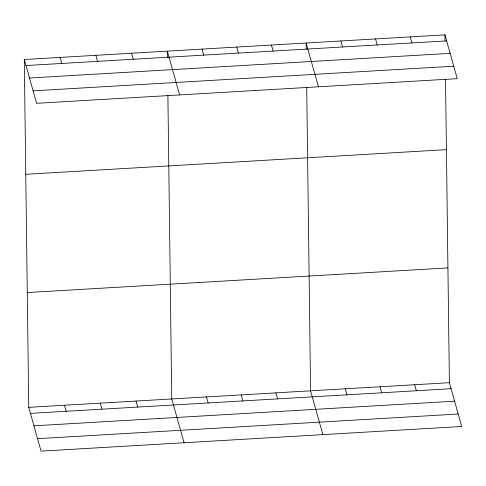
<?xml version="1.0" encoding="UTF-8"?>
<svg xmlns="http://www.w3.org/2000/svg" width="486" height="486" viewBox="0 0 486 486"><rect width="100%" height="100%" fill="white"/><g stroke="black" fill="none" stroke-linecap="round" stroke-linejoin="round"><path stroke-width="0.73" d="M24.3 59.511L444.951 34.87L457.265 78.665L36.608 103.305L24.3 59.511L28.735 407.335L41.049 451.13L461.7 426.489L449.392 382.695L445.516 79.133M25.995 65.543L446.646 40.897M29.5 78.003L450.151 53.363M33.109 90.846L453.76 66.199M25.764 174.298L446.415 149.652M27.271 292.554L447.928 267.914M28.735 407.335L449.392 382.695M30.43 413.367L451.087 388.721M33.935 425.827L454.586 401.187M37.544 438.67L458.195 414.023M410.251 36.906L411.946 42.932M375.544 38.935L377.239 44.967M340.844 40.97L342.539 46.996M414.686 384.73L416.381 390.756M318.445 86.794L306.137 43.005L306.216 49.007M379.985 386.759L381.68 392.791M271.437 45.034L273.126 51.066M345.279 388.794L346.974 394.82M236.731 47.069L238.426 53.096M322.886 434.618L310.572 390.829L306.702 87.267M202.024 49.104L203.719 55.131M275.872 392.858L277.567 398.891M179.632 94.928L167.324 51.133L167.409 57.889M241.165 394.893L242.86 400.92M131.566 53.229L133.261 59.262M206.465 396.928L208.16 402.955M95.809 55.325L97.504 61.351M184.066 442.752L171.758 398.957L167.889 95.396M60.057 57.421L61.752 63.447M136.001 401.053L137.696 407.086M100.25 403.149L101.945 409.176M64.492 405.245L66.187 411.271M444.951 34.87L445.03 40.873"/></g></svg>
